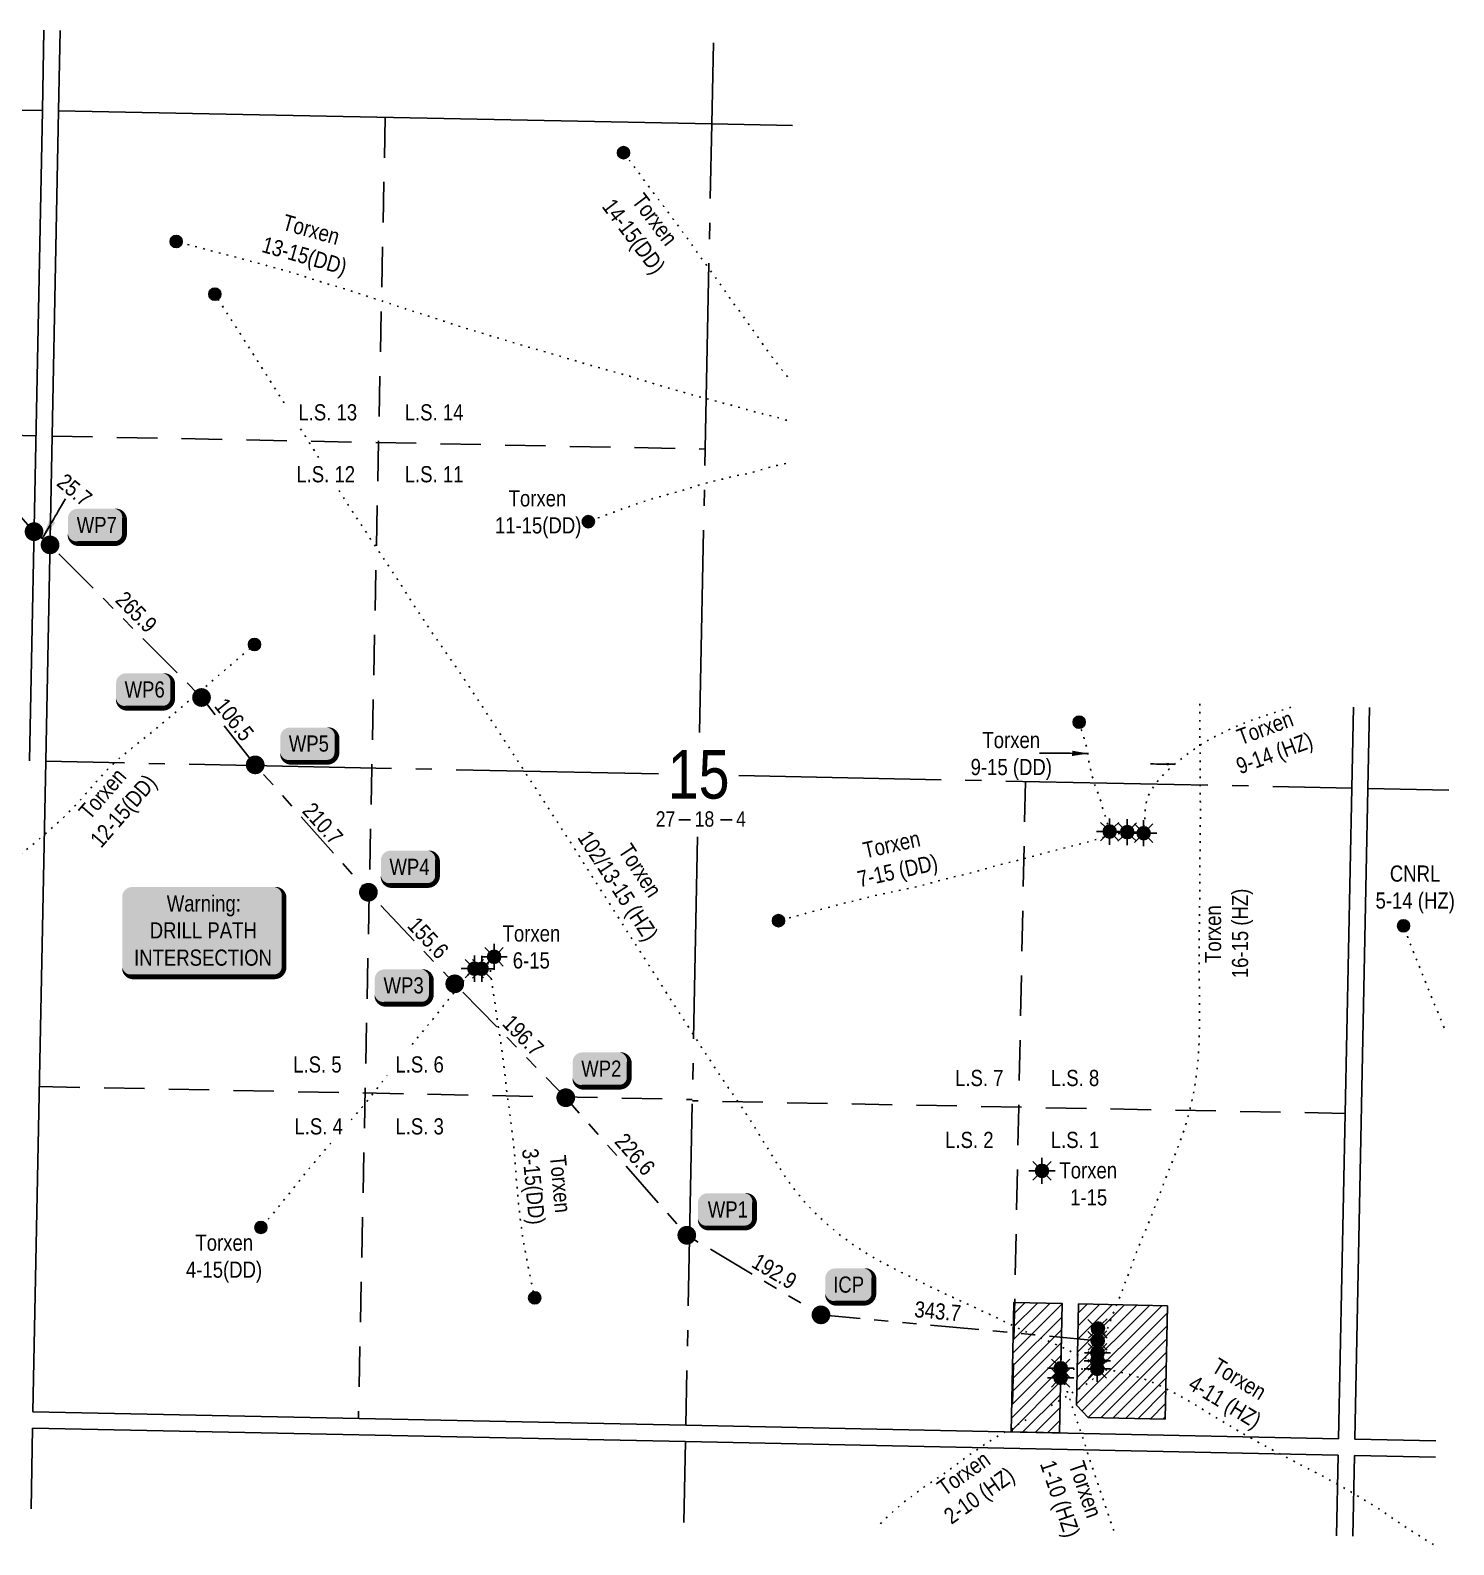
# Model space of a CAD drawing. Extents: x 396534 to 402867, y 5681657 to 5687495.
# Drawn here: x 397460 to 399219, y 5681803 to 5683675 of the extents above; entities that cross this region are included whole.
import ezdxf
from ezdxf.enums import TextEntityAlignment as Align

# ---------------------------------------------------------------- set-up
doc = ezdxf.new("R2010")
doc.units = 0
doc.header["$LTSCALE"] = 5
for name, pattern in [('foc-DOT', [1, 0.2, -0.8]), ('foc-DRILLPATH', [14.75, 6, -1.75, 1.75, -1.75, 1.75, -1.75]), ('foc-LSD', [8, 5, -3]), ('foc-QUARTERLINE', [33, 25, -3, 2, -3])]:
    doc.linetypes.add(name, pattern=pattern)
for name, color, linetype in [('10', 1, 'Continuous'), ('9', 3, 'Continuous'), ('ABADATA-DRILL', 8, 'foc-DOT'), ('ABADATA-DRILL-T', 8, 'Continuous'), ('AS-OWNER', 7, 'Continuous'), ('C-WS-S', 13, 'Continuous'), ('L-BD', 7, 'Continuous'), ('L-MON', 1, 'Continuous'), ('L-QSEC', 8, 'foc-QUARTERLINE'), ('L-SEC', 7, 'Continuous'), ('L-SECLBL', 7, 'Continuous'), ('L-SECTION-LSD', 7, 'foc-LSD'), ('P-PDRILLPATH', 12, 'foc-DRILLPATH'), ('P-PROPOSED', 10, 'Continuous'), ('P-PROPOSED-EXISTING-H', 59, 'Continuous')]:
    doc.layers.add(name, color=color, linetype=linetype)
doc.styles.add('100L', font='ARIALN.TTF', dxfattribs={"height": 11})
doc.styles.add('80', font='ARIALN.TTF', dxfattribs={"height": 10})
doc.styles.add('80CG', font='ARIALN.TTF', dxfattribs={"height": 10})
doc.styles.add('80L', font='ARIALN.TTF', dxfattribs={"height": 10})
doc.styles.add('SIMPLEX', font='ARIALN.TTF')
doc.dimstyles.new('Compass 5 000', dxfattribs={"dimscale": 5, "dimtxt": 9, "dimasz": 2, "dimexe": 0.2, "dimexo": 0.0625, "dimgap": 0.5, "dimtad": 0, "dimtih": 1, "dimtoh": 1, "dimzin": 0, "dimdsep": 46, "dimtxsty": '80CG', "dimcen": 0.1, "dimse1": 1, "dimse2": 1, "dimclrd": 256, "dimclrt": 256, "dimaunit": 1, "dimadec": 4, "dimazin": 0, "dimtfac": 0.06, "dimtofl": 0, "dimtmove": 0, "dimatfit": 1, "dimfxl": 0.2, "dimtolj": 1, "dimtzin": 0, "dimlwd": -1, "dimarcsym": 0})
pattern_1 = [(45, (-180.053, 94.901), (-7.85451839, 7.85451839), [])]

# ---------------------------------------------------------------- blocks, each defined once
blk = doc.blocks.new('L-SECLBL')
at = {"layer": '9', "color": 7}
for p, q in [((-5.08, -27.83), (-12.29, -27.83)), ((20.7, -27.83), (13.5, -27.83))]:
    blk.add_line(p, q, dxfattribs=at)
at = {"layer": '10', "color": 2, "style": 'SIMPLEX'}
blk.add_attdef('SEC', text='', height=30, dxfattribs=at).set_placement((0, 0), align=Align.MIDDLE)
at = {"layer": '10', "color": 5, "style": '80L'}
blk.add_attdef('TWP', text='', height=9.5, dxfattribs=at).set_placement((-14.43, -27.37), align=Align.MIDDLE_RIGHT)
blk.add_attdef('RGE', text='', height=9.5, dxfattribs=at).set_placement((3.62, -27.37), align=Align.MIDDLE_CENTER)
blk.add_attdef('MER', text='', height=9.5, dxfattribs=at).set_placement((23.17, -27.37), align=Align.MIDDLE_LEFT)
blk = doc.blocks.new('BH-Existing')
at = {"layer": 'ABADATA-DRILL-T'}
h = blk.add_hatch(color=256, dxfattribs=at)
h.dxf.hatch_style = 1
edge = h.paths.add_edge_path()
edge.add_arc((0, 0), 0.5, 0, 360)
blk.add_circle((0, 0), 0.5, dxfattribs=at)
blk = doc.blocks.new('WC')
at = {"layer": 'L-MON'}
h = blk.add_hatch(color=255, dxfattribs=at)
h.dxf.hatch_style = 1
edge = h.paths.add_edge_path()
edge.add_arc((0, 0), 0.9, 0, 360)
at = {"layer": 'L-MON', "color": 240, "flags": 128}
for points in [[(-0.62, 0.5), (-1.23, 1.12)], [(0.52, 0.61), (1.13, 1.21)], [(-1.18, -1.18), (-0.56, -0.57)], [(1.16, -1.18), (0.56, -0.57)]]:
    blk.add_lwpolyline(points, dxfattribs=at)
at = {"layer": 'L-MON', "color": 240}
for radius in [0.8, 0.373]:
    blk.add_circle((0, 0), radius, dxfattribs=at)
blk = doc.blocks.new('GAS')
h = blk.add_hatch(color=255)
h.dxf.hatch_style = 1
edge = h.paths.add_edge_path()
edge.add_arc((0, 0), 0.9, 0, 360)
for p, q in [((-0.81, 0), (-1.62, 0)), ((-0.57, 0.57), (-1.14, 1.14)), ((0, 0.81), (0, 1.62)), ((0.57, 0.57), (1.14, 1.14)), ((1.62, 0), (0.81, 0)), ((-0.57, -0.57), (-1.14, -1.14)), ((0, -0.81), (0, -1.62)), ((1.14, -1.14), (0.57, -0.57))]:
    blk.add_line(p, q)
blk.add_circle((0, 0), 0.8)
blk = doc.blocks.new('plbh')
at = {"layer": 'L-MON'}
h = blk.add_hatch(color=255, dxfattribs=at)
h.dxf.hatch_style = 1
edge = h.paths.add_edge_path()
edge.add_arc((0, 0), 1.16, 0, 360)
h = blk.add_hatch(color=256, dxfattribs=at)
h.dxf.hatch_style = 1
h.paths.add_polyline_path([(-0.96, 0, 1), (0.96, 0, 1)])
h.paths.add_polyline_path([(0.91, 0, -1), (-0.91, 0, -1)], flags=16)
h.paths.add_polyline_path([(0.45, 0, -1), (-0.45, 0, -1)], flags=0)
h = blk.add_hatch(color=256, dxfattribs=at)
h.dxf.hatch_style = 1
h.paths.add_polyline_path([(-0.45, 0, 1), (0.45, 0, 1)])
h.paths.add_polyline_path([(0.4, 0, -1), (-0.4, 0, -1)], flags=16)
at = {"layer": 'L-MON', "color": 240}
for radius in [0.96, 0.91, 0.45, 0.4]:
    blk.add_circle((0, 0), radius, dxfattribs=at)
blk = doc.blocks.new('*U511')
h = blk.add_hatch(color=59)
edge = h.paths.add_edge_path()
edge.add_line((-9, -11.5), (9, -11.5))
edge.add_arc((9, -5.5), 6, 270, 360)
edge.add_line((15, -5.5), (15, 4))
edge.add_arc((9, 4), 6, 0, 90)
edge.add_line((9, 10), (-9, 10))
edge.add_arc((-9, 4), 6, 90, 180)
edge.add_line((-15, 4), (-15, -5.5))
edge.add_arc((-9, -5.5), 6, 180, 270)
at = {"color": 1, "flags": 128}
blk.add_lwpolyline([(-9, -11.5, 3, 3, 0), (9, -11.5, 3, 3, 0.414214), (15, -5.5, 3, 3, 0), (15, 4, 3, 0, 0.414214), (9, 10, 0, 0, 0), (-9, 10, 0, 0, 0.414214), (-15, 4, 0, 0, 0), (-15, -5.5, 0, 3, 0.414214)], format="xyseb", close=True, dxfattribs=at)
blk.add_lwpolyline([(-11.39, -8.5, 0, 7.5, 0), (0, 0, 0, 0, 0)], format="xyseb", dxfattribs=at)
at = {"color": 1, "style": '80'}
blk.add_attdef('ENTER_TEXT_001', (-36.33, -5), '', height=10, dxfattribs=at)
blk = doc.blocks.new('*U510')
h = blk.add_hatch(color=59)
edge = h.paths.add_edge_path()
edge.add_line((-11.5, -11.5), (11.5, -11.5))
edge.add_arc((11.5, -5.5), 6, 270, 360)
edge.add_line((17.5, -5.5), (17.5, 4))
edge.add_arc((11.5, 4), 6, 0, 90)
edge.add_line((11.5, 10), (-11.5, 10))
edge.add_arc((-11.5, 4), 6, 90, 180)
edge.add_line((-17.5, 4), (-17.5, -5.5))
edge.add_arc((-11.5, -5.5), 6, 180, 270)
at = {"color": 1, "flags": 128}
blk.add_lwpolyline([(-11.5, -11.5, 3, 3, 0), (11.5, -11.5, 3, 3, 0.414214), (17.5, -5.5, 3, 3, 0), (17.5, 4, 3, 0, 0.414214), (11.5, 10, 0, 0, 0), (-11.5, 10, 0, 0, 0.414214), (-17.5, 4, 0, 0, 0), (-17.5, -5.5, 0, 3, 0.414214)], format="xyseb", close=True, dxfattribs=at)
blk.add_lwpolyline([(-15.65, -9.09, 0, 7.5, 0), (0, 0, 0, 0, 0)], format="xyseb", dxfattribs=at)
at = {"color": 1, "style": '80'}
blk.add_attdef('ENTER_TEXT_001', (-36.33, -5), '', height=10, dxfattribs=at)
blk = doc.blocks.new('*U513')
h = blk.add_hatch(color=50)
edge = h.paths.add_edge_path()
edge.add_line((-44, -28.5), (44, -28.5))
edge.add_arc((44, -22.5), 6, 270, 360)
edge.add_line((50, -22.5), (50, 21))
edge.add_arc((44, 21), 6, 0, 90)
edge.add_line((44, 27), (-44, 27))
edge.add_arc((-44, 21), 6, 90, 180)
edge.add_line((-50, 21), (-50, -22.5))
edge.add_arc((-44, -22.5), 6, 180, 270)
at = {"color": 240, "flags": 128}
blk.add_lwpolyline([(-44, -28.5, 3, 3, 0), (44, -28.5, 3, 3, 0.414214), (50, -22.5, 3, 3, 0), (50, 21, 3, 0, 0.414214), (44, 27, 0, 0, 0), (-44, 27, 0, 0, 0.414214), (-50, 21, 0, 0, 0), (-50, -22.5, 0, 3, 0.414214)], format="xyseb", close=True, dxfattribs=at)
at = {"color": 240, "style": '80'}
blk.add_attdef('ENTER_TEXT_001', (-26.85, -4.92), '', height=10, dxfattribs=at)

msp = doc.modelspace()

# ---------------------------------------------------------------- hatches: boundary and pattern name
at = {"layer": 'P-PROPOSED-EXISTING-H'}
h = msp.add_hatch(dxfattribs=at)
h.set_pattern_fill('ANSI31', color=256, scale=3.498572)
h.set_pattern_definition(pattern_1)
h.paths.add_polyline_path([(398672.021, 5681942.072), (398731.985, 5681940.832), (398732.398, 5681960.82), (398735.291, 5682100.736), (398675.327, 5682101.976)])
h = msp.add_hatch(dxfattribs=at)
h.set_pattern_fill('ANSI31', color=256, scale=3.498572)
h.set_pattern_definition(pattern_1)
h.paths.add_polyline_path([(398755.279, 5682100.323), (398752.696, 5681975.398), (398767.377, 5681960.097), (398862.282, 5681958.127), (398865.146, 5682097.991)])

# ---------------------------------------------------------------- linework, layer by layer
at = {"ltscale": 2}
for p, q in [((397458.82, 5682771.713), (397474.663, 5683575.919)), ((397478.927, 5682771.278), (397494.77, 5683575.52)), ((397463.084, 5681967.053), (397478.927, 5682771.278)), ((398168.585, 5681952.473), (397463.084, 5681967.053)), ((397460.719, 5681846.997), (397462.688, 5681946.937)), ((397462.688, 5681946.937), (398269.569, 5681930.262)), ((398269.963, 5681950.378), (398168.585, 5681952.473)), ((398269.569, 5681930.262), (399076.426, 5681913.588)), ((399076.426, 5681913.588), (399074.426, 5681813.649))]:
    msp.add_line(p, q, dxfattribs=at)
at = {"layer": 'ABADATA-DRILL', "ltscale": 2, "flags": 128}
for points in [[(398395.765, 5683246.677), (398394.771, 5683247.837), (398391.37, 5683251.835), (398387.864, 5683256.155), (398384.276, 5683260.807), (398380.633, 5683265.74), (398376.951, 5683270.734), (398373.23, 5683275.789), (398369.362, 5683280.976), (398365.438, 5683286.365), (398361.52, 5683292.103), (398357.488, 5683298.094), (398353.355, 5683304.057), (398349.191, 5683309.921), (398345.162, 5683315.592), (398341.092, 5683321.193), (398337, 5683326.695), (398332.898, 5683332.218), (398328.847, 5683337.759), (398324.887, 5683343.318), (398321.114, 5683348.764), (398317.449, 5683354.138), (398313.695, 5683359.513), (398309.929, 5683364.818), (398306.124, 5683370.155), (398302.142, 5683375.655), (398298.121, 5683381.185), (398294.097, 5683386.626), (398290.192, 5683391.934), (398286.357, 5683397.291), (398282.485, 5683402.799), (398278.457, 5683408.5), (398274.391, 5683414.281), (398270.363, 5683420.012), (398266.382, 5683425.542), (398262.486, 5683430.83), (398258.577, 5683435.978), (398254.619, 5683441.198), (398250.704, 5683446.536), (398246.77, 5683451.895), (398242.813, 5683457.174), (398239.002, 5683462.191), (398235.285, 5683466.965), (398231.599, 5683471.749), (398227.976, 5683476.692), (398224.424, 5683481.663), (398220.841, 5683486.595), (398217.149, 5683491.599), (398213.487, 5683496.592), (398213.37, 5683496.755), (398205.771, 5683506.977), (398193.06, 5683523.742)], [(398394.697, 5683193.06), (398394.085, 5683193.25), (398388.765, 5683194.825), (398383.025, 5683196.409), (398377.075, 5683197.957), (398364.703, 5683201.013), (398358.321, 5683202.519), (398351.892, 5683204.157), (398345.548, 5683206.033), (398332.89, 5683209.764), (398326.571, 5683211.419), (398314.073, 5683214.677), (398307.966, 5683216.378), (398295.846, 5683219.529), (398283.785, 5683222.678), (398271.624, 5683226.249), (398259.44, 5683229.711), (398247.523, 5683233.027), (398235.672, 5683236.632), (398223.921, 5683240.226), (398212.288, 5683243.737), (398200.606, 5683247.268), (398188.99, 5683250.619), (398177.442, 5683253.858), (398166.072, 5683257.024), (398154.75, 5683260.078), (398149.051, 5683261.691), (398143.285, 5683263.456), (398131.663, 5683267.016), (398120.068, 5683270.436), (398114.39, 5683272.079), (398108.721, 5683273.731), (398097.396, 5683277.116), (398086.091, 5683280.491), (398074.741, 5683283.646), (398071.15, 5683284.637), (398063.392, 5683286.861), (398051.81, 5683290.381), (398040.178, 5683293.942), (398028.556, 5683297.482), (398017.003, 5683301.011), (398005.527, 5683304.379), (397994.131, 5683307.695), (397988.465, 5683309.478), (397982.592, 5683311.394), (397970.916, 5683315.286), (397959.274, 5683319.307), (397947.656, 5683323.078), (397935.865, 5683326.692), (397924.156, 5683330.404), (397912.878, 5683334.158), (397901.931, 5683337.915), (397891.259, 5683341.477), (397885.93, 5683343.113), (397880.523, 5683344.8), (397875.047, 5683346.599), (397869.552, 5683348.398), (397863.948, 5683350.259), (397852.202, 5683354.122), (397840.649, 5683357.652), (397835.09, 5683359.242), (397829.51, 5683360.823), (397823.773, 5683362.557), (397817.858, 5683364.394), (397811.875, 5683366.293), (397805.893, 5683368.291), (397799.98, 5683370.249), (397799.861, 5683370.291), (397793.996, 5683372.118), (397782.424, 5683375.637), (397771.346, 5683378.887), (397760.384, 5683381.965), (397715.316, 5683394.109), (397683.365, 5683402.452), (397667.864, 5683406.62), (397651.916, 5683410.886), (397640.075, 5683414.001)], [(398778.789, 5682029.455), (398778.816, 5682028.824), (398778.814, 5682028.724), (398778.9, 5682028.483), (398778.746, 5682028.276), (398778.304, 5682028.204), (398777.915, 5682028.272), (398777.638, 5682028.417), (398777.261, 5682028.585), (398776.814, 5682028.724), (398776.486, 5682028.83), (398776.168, 5682028.936), (398776.069, 5682028.968), (398776.16, 5682029.037), (398776.154, 5682029.227), (398776.18, 5682029.546), (398776.186, 5682029.836), (398776.188, 5682029.936), (398776.109, 5682029.978), (398775.961, 5682030.091), (398775.923, 5682030.222), (398775.974, 5682030.261), (398776.045, 5682030.289), (398776.126, 5682030.358), (398776.207, 5682030.376), (398776.315, 5682030.304), (398776.484, 5682030.22), (398776.733, 5682030.206), (398776.964, 5682030.261), (398777.117, 5682030.398), (398777.209, 5682030.476), (398777.31, 5682030.564), (398777.272, 5682030.665), (398777.074, 5682030.729), (398776.874, 5682030.753), (398776.705, 5682030.796), (398776.557, 5682030.879), (398776.517, 5682030.9), (398776.02, 5682031.04), (398774.805, 5682031.334), (398772.863, 5682031.732), (398770.221, 5682032.184), (398766.972, 5682032.789), (398763.112, 5682033.815), (398758.672, 5682035.403), (398753.804, 5682037.579), (398748.704, 5682040.17), (398743.13, 5682043.081), (398736.801, 5682046.196), (398729.931, 5682049.332), (398722.553, 5682052.558), (398714.499, 5682055.957), (398705.799, 5682059.619), (398696.594, 5682063.512), (398686.943, 5682067.623), (398676.962, 5682072.21), (398666.74, 5682077.293), (398656.12, 5682082.493), (398645.069, 5682087.612), (398633.899, 5682092.793), (398622.67, 5682098.036), (398611.254, 5682103.401), (398599.638, 5682108.782), (398587.86, 5682114.105), (398576.129, 5682119.717), (398570.92, 5682122.35), (398545.11, 5682135.302), (398536.7, 5682139.438), (398528.29, 5682143.575), (398519.952, 5682147.84), (398511.687, 5682152.254), (398503.517, 5682156.866), (398495.47, 5682161.655), (398490.153, 5682164.941), (398487.516, 5682166.613), (398479.686, 5682171.758), (398472.01, 5682177.131), (398464.478, 5682182.7), (398457.091, 5682188.477), (398449.877, 5682194.46), (398442.817, 5682200.62), (398435.921, 5682206.968), (398429.229, 5682213.521), (398422.761, 5682220.3), (398416.467, 5682227.245), (398410.396, 5682234.376), (398404.529, 5682241.683), (398398.886, 5682249.156), (398393.506, 5682256.833), (398388.369, 5682264.666), (398383.435, 5682272.635), (398378.582, 5682280.652), (398373.669, 5682288.651), (398368.735, 5682296.619), (398363.832, 5682304.598), (398358.948, 5682312.595), (398354.025, 5682320.584), (398349.03, 5682328.514), (398343.903, 5682336.347), (398338.686, 5682344.121), (398333.448, 5682351.896), (398328.17, 5682359.651), (398322.861, 5682367.367), (398317.562, 5682375.093), (398307.137, 5682390.682), (398296.905, 5682406.366), (398286.574, 5682422.173), (398276.267, 5682438.16), (398265.96, 5682454.146), (398255.642, 5682470.082), (398245.058, 5682486.724), (398234.822, 5682502.719), (398224.595, 5682518.724), (398214.379, 5682534.728), (398204.081, 5682550.664), (398193.844, 5682566.679), (398183.75, 5682582.791), (398173.574, 5682598.825), (398163.287, 5682614.781), (398153.049, 5682630.746), (398142.904, 5682646.799), (398132.779, 5682662.881), (398122.45, 5682678.788), (398112.082, 5682694.716), (398101.876, 5682710.72), (398091.628, 5682726.665), (398081.27, 5682742.592), (398070.851, 5682758.461), (398060.512, 5682774.368), (398050.255, 5682790.333), (398039.876, 5682806.22), (398019.129, 5682838.016), (398008.74, 5682853.913), (397998.178, 5682869.665), (397987.485, 5682885.328), (397978.636, 5682898.145), (397967.822, 5682913.792), (397957.079, 5682929.446), (397946.447, 5682945.189), (397936.008, 5682961.068), (397925.761, 5682977.043), (397915.555, 5682993.057), (397905.236, 5683008.964), (397894.665, 5683024.745), (397884.115, 5683040.556), (397873.392, 5683056.751), (397863.065, 5683072.227), (397852.727, 5683088.154), (397842.592, 5683104.237), (397832.558, 5683120.378), (397822.585, 5683136.548), (397812.52, 5683152.659), (397802.496, 5683168.79), (397792.402, 5683184.892), (397782.125, 5683200.858), (397771.857, 5683216.833), (397761.702, 5683232.886), (397751.607, 5683248.978), (397741.472, 5683265.041), (397731.275, 5683281.026), (397721.068, 5683297.03), (397710.801, 5683313.005), (397700.524, 5683328.971), (397695.431, 5683336.983), (397687.943, 5683348.813), (397687.923, 5683348.853)], [(398393.626, 5683139.315), (398391.745, 5683139.036), (398388.935, 5683138.512), (398385.892, 5683137.902), (398382.396, 5683137.131), (398378.507, 5683136.218), (398374.526, 5683135.196), (398370.522, 5683134.035), (398366.436, 5683132.736), (398362.118, 5683131.361), (398357.66, 5683130.029), (398353.055, 5683128.77), (398348.32, 5683127.544), (398343.366, 5683126.411), (398338.186, 5683125.454), (398332.836, 5683124.479), (398327.24, 5683123.22), (398321.34, 5683121.746), (398315.209, 5683120.267), (398309.087, 5683118.718), (398302.883, 5683117.041), (398296.5, 5683115.427), (398290.157, 5683113.822), (398283.981, 5683112.064), (398277.962, 5683110.183), (398272.002, 5683108.21), (398265.912, 5683106.25), (398259.724, 5683104.402), (398253.57, 5683102.714), (398247.416, 5683101.095), (398241.283, 5683099.456), (398235.208, 5683097.746), (398229.272, 5683096.003), (398223.224, 5683094.153), (398217.324, 5683092.189), (398211.474, 5683090.214), (398205.463, 5683088.183), (398199.44, 5683086.102), (398193.356, 5683083.932), (398187.12, 5683081.645), (398180.954, 5683079.426), (398180.874, 5683079.398), (398174.648, 5683077.121), (398168.41, 5683074.774), (398149.474, 5683067.597)], [(397355.072, 5682579.68), (397371.113, 5682589.941), (397387.478, 5682602.016), (397403.267, 5682615.273), (397418.574, 5682628.949), (397433.309, 5682643.026), (397448.761, 5682656.98), (397465.48, 5682670.708), (397482.572, 5682685.128), (397499.34, 5682700.366), (397515.03, 5682716.144), (397516.185, 5682717.382), (397529.015, 5682731.758), (397541.773, 5682746.515), (397554.227, 5682760.068), (397558.494, 5682764.384), (397567.557, 5682772.924), (397582.514, 5682785.577), (397584.658, 5682787.284), (397598.334, 5682797.913), (397614.042, 5682810.621), (397629.731, 5682823.909), (397645.368, 5682837.088), (397646.833, 5682838.329), (397660.519, 5682849.978), (397674.734, 5682862.075), (397683.791, 5682869.805), (397685.755, 5682871.506), (397701.775, 5682885.308), (397711.291, 5682893.519), (397715.474, 5682897.126), (397728.023, 5682907.937), (397736.96, 5682915.65)], [(398778.986, 5682039.463), (398780.405, 5682038.895), (398780.802, 5682038.707), (398781.011, 5682038.683), (398781.073, 5682038.792), (398781.115, 5682038.891), (398781.155, 5682038.9), (398781.163, 5682038.8), (398781.152, 5682038.73), (398781.242, 5682038.738), (398781.355, 5682038.856), (398781.548, 5682039.023), (398781.812, 5682039.217), (398782.006, 5682039.404), (398782.208, 5682039.51), (398782.011, 5682039.693), (398781.284, 5682039.858), (398780.673, 5682039.77), (398780.498, 5682039.553), (398780.605, 5682039.381), (398780.694, 5682039.339), (398780.645, 5682039.39), (398780.448, 5682039.544), (398780.291, 5682039.697), (398780.173, 5682039.82), (398779.988, 5682040.034), (398779.812, 5682040.247), (398779.655, 5682040.39), (398779.487, 5682040.523), (398779.32, 5682040.677), (398779.202, 5682040.759), (398779.103, 5682040.811), (398779.023, 5682040.843), (398778.984, 5682040.883), (398778.988, 5682041.063), (398779.117, 5682041.541), (398779.423, 5682042.335), (398779.925, 5682043.445), (398780.584, 5682044.913), (398781.33, 5682046.758), (398782.184, 5682048.942), (398783.232, 5682051.392), (398784.477, 5682054.158), (398785.919, 5682057.29), (398787.499, 5682060.81), (398789.114, 5682064.638), (398790.041, 5682067.011), (398790.706, 5682068.778), (398792.385, 5682073.276), (398794.251, 5682078.11), (398796.272, 5682083.241), (398798.389, 5682088.64), (398800.621, 5682094.307), (398802.979, 5682100.262), (398805.423, 5682106.515), (398807.932, 5682113.057), (398810.517, 5682119.867), (398813.206, 5682126.906), (398813.501, 5682127.66), (398815.99, 5682134.152), (398818.808, 5682141.638), (398821.601, 5682149.384), (398824.438, 5682157.34), (398827.468, 5682165.402), (398830.383, 5682172.736), (398830.699, 5682173.52), (398834.04, 5682181.676), (398837.441, 5682189.83), (398838.564, 5682192.509), (398840.833, 5682197.995), (398844.177, 5682206.301), (398847.465, 5682214.757), (398850.775, 5682223.364), (398854.097, 5682232.06), (398857.421, 5682240.856), (398860.805, 5682249.671), (398864.22, 5682258.506), (398867.298, 5682266.467), (398872.406, 5682279.528), (398875.849, 5682288.242), (398879.242, 5682296.987), (398882.466, 5682305.785), (398885.441, 5682314.668), (398888.219, 5682323.635), (398890.826, 5682332.626), (398893.206, 5682341.7), (398895.316, 5682350.841), (398897.257, 5682360.004), (398898.97, 5682369.232), (398900.392, 5682378.486), (398901.656, 5682387.783), (398902.68, 5682397.104), (398903.454, 5682406.431), (398904.443, 5682425.145), (398904.792, 5682443.872), (398904.771, 5682462.616), (398904.701, 5682481.351), (398904.69, 5682500.105), (398904.65, 5682518.859), (398904.579, 5682537.584), (398904.628, 5682556.327), (398904.828, 5682575.067), (398905.067, 5682593.786), (398905.286, 5682612.525), (398905.426, 5682631.266), (398905.475, 5682650.009), (398905.645, 5682668.759), (398905.864, 5682687.498), (398905.984, 5682706.249), (398905.913, 5682725.004), (398905.693, 5682743.762), (398905.553, 5682762.519), (398905.522, 5682781.263), (398905.432, 5682800.008), (398905.231, 5682818.766), (398905.103, 5682837.622), (398905.124, 5682842.323)], [(398835.549, 5682683.792), (398835.549, 5682683.792), (398835.551, 5682683.922), (398835.764, 5682684.048), (398835.971, 5682683.914), (398835.809, 5682683.787), (398835.65, 5682683.87), (398835.49, 5682683.883), (398835.339, 5682683.816), (398835.249, 5682683.828), (398835.14, 5682683.86), (398834.971, 5682683.904), (398834.802, 5682683.957), (398834.624, 5682684.06), (398834.486, 5682684.193), (398834.37, 5682684.365), (398834.234, 5682684.568), (398834.136, 5682684.68), (398834.048, 5682684.772), (398833.95, 5682684.864), (398833.861, 5682684.966), (398833.734, 5682685.088), (398833.616, 5682685.19), (398833.558, 5682685.282), (398833.52, 5682685.382), (398833.452, 5682685.494), (398833.394, 5682685.625), (398833.278, 5682685.797), (398833.051, 5682685.962), (398832.933, 5682686.044), (398833.07, 5682685.931), (398833.356, 5682685.696), (398833.693, 5682685.539), (398834.024, 5682685.623), (398834.231, 5682685.978), (398834.239, 5682686.358), (398834.113, 5682686.541), (398834.069, 5682686.352), (398834.22, 5682685.909), (398834.372, 5682685.506), (398834.506, 5682685.203), (398834.622, 5682684.971), (398834.678, 5682684.759), (398834.754, 5682684.578), (398834.871, 5682684.416), (398835.018, 5682684.293), (398835.087, 5682684.231), (398835.037, 5682684.212), (398834.885, 5682684.145), (398834.772, 5682683.957), (398834.738, 5682683.778), (398834.755, 5682683.618), (398834.833, 5682683.486), (398834.94, 5682683.334), (398835.006, 5682683.143), (398835.091, 5682682.921), (398835.188, 5682682.749), (398835.355, 5682682.596), (398835.592, 5682682.461), (398835.851, 5682682.386), (398836.011, 5682682.363), (398836.082, 5682682.411), (398836.133, 5682682.48), (398836.184, 5682682.529), (398836.347, 5682682.706), (398836.54, 5682683.333), (398836.63, 5682684.381), (398836.585, 5682685.642), (398836.352, 5682686.987), (398836.112, 5682688.512), (398836.118, 5682690.332), (398836.495, 5682692.745), (398836.993, 5682696.156), (398837.273, 5682700.732), (398837.354, 5682706.401), (398837.71, 5682712.785), (398838.683, 5682719.007), (398841.054, 5682727.142), (398844.448, 5682734.437), (398849.436, 5682741.88), (398855.607, 5682749.51), (398862.436, 5682756.967), (398869.887, 5682764.061), (398877.213, 5682770.408), (398886.408, 5682777.668), (398895.187, 5682784.117), (398904.586, 5682790.563), (398914.082, 5682796.367), (398923.071, 5682801.32), (398935.831, 5682807.76), (398947.732, 5682813.287), (398960.017, 5682818.496), (398972.682, 5682823.197), (398987.162, 5682828.103), (399000.32, 5682832.434), (399013.507, 5682836.725), (399023.511, 5682839.951)], [(398793.863, 5682684.391), (398793.863, 5682684.391), (398793.933, 5682684.42), (398794.265, 5682686.544), (398793.153, 5682688.986), (398791.326, 5682691.163), (398791.104, 5682692.577), (398791.185, 5682692.656), (398791.181, 5682692.956), (398791.143, 5682693.547), (398791.079, 5682694.388), (398790.951, 5682695.471), (398790.737, 5682696.825), (398790.347, 5682698.343), (398789.74, 5682699.996), (398789.006, 5682701.83), (398788.284, 5682703.795), (398787.576, 5682705.939), (398786.824, 5682708.365), (398786.026, 5682711.011), (398785.173, 5682713.918), (398784.305, 5682717.086), (398783.361, 5682720.425), (398782.239, 5682723.878), (398780.989, 5682727.443), (398779.691, 5682731.12), (398778.294, 5682734.818), (398776.844, 5682738.377), (398775.483, 5682741.915), (398774.323, 5682745.448), (398773.34, 5682748.898), (398772.429, 5682752.377), (398771.509, 5682755.956), (398770.583, 5682759.695), (398769.678, 5682763.513), (398768.913, 5682767.319), (398768.25, 5682771.223), (398767.647, 5682775.156), (398767.093, 5682779.007), (398766.469, 5682782.86), (398765.716, 5682786.796), (398764.782, 5682790.665), (398763.737, 5682794.497), (398762.641, 5682798.219), (398761.542, 5682801.841), (398756.072, 5682819.653), (398755.254, 5682822.299)], [(398815.536, 5682683.742), (398815.536, 5682683.742), (398815.527, 5682683.802), (398815.276, 5682684.257), (398814.505, 5682684.762), (398814.092, 5682684.6), (398813.759, 5682684.427), (398813.044, 5682684.171), (398811.563, 5682683.63), (398809.166, 5682682.807), (398805.906, 5682681.841), (398801.926, 5682680.849), (398797.464, 5682679.797), (398792.168, 5682678.531), (398786.071, 5682677.181), (398779.756, 5682675.495), (398772.933, 5682673.379), (398765.227, 5682671.111), (398756.259, 5682668.787), (398746.268, 5682666.293), (398736.033, 5682663.595), (398725.327, 5682660.855), (398713.976, 5682657.858), (398702.401, 5682654.676), (398690.546, 5682651.499), (398678.552, 5682648.354), (398666.632, 5682645.459), (398654.499, 5682642.357), (398642.319, 5682638.917), (398630.509, 5682635.519), (398618.816, 5682632.439), (398607.25, 5682629.696), (398596.085, 5682627.036), (398584.677, 5682624.17), (398573.129, 5682620.837), (398561.232, 5682617.541), (398548.744, 5682614.766), (398535.981, 5682612.167), (398523.256, 5682609.537), (398510.81, 5682606.782), (398502.198, 5682604.731), (398498.479, 5682603.845), (398486.258, 5682600.865), (398483.836, 5682600.262), (398465.513, 5682595.723), (398461.964, 5682594.802), (398447.838, 5682591.06), (398422.048, 5682584.207), (398384.444, 5682574.226)], [(399207.259, 5682441.86), (399203.67, 5682450.634), (399198.459, 5682463.398), (399193.197, 5682476.163), (399188.127, 5682488.995), (399182.988, 5682501.838), (399177.676, 5682514.594), (399172.535, 5682527.367), (399167.486, 5682540.219), (399162.727, 5682552.614), (399157.156, 5682567.946)], [(398017.689, 5682514.752), (398017.691, 5682514.882), (398017.697, 5682515.142), (398017.702, 5682515.402), (398017.707, 5682515.672), (398017.712, 5682515.931), (398017.696, 5682516.112), (398017.98, 5682516.326), (398018.729, 5682516.761), (398019.241, 5682517.351), (398019.551, 5682517.885), (398019.86, 5682518.319), (398020.394, 5682519.019), (398021.16, 5682519.804), (398022.75, 5682520.822), (398024.887, 5682521.13), (398026.779, 5682520.192), (398027.816, 5682518.041), (398028.266, 5682514.992), (398028.688, 5682510.562), (398029.292, 5682505.229), (398030.096, 5682498.902), (398031.115, 5682491.77), (398032.392, 5682483.573), (398033.812, 5682473.973), (398035.31, 5682463.301), (398037.06, 5682451.184), (398039.021, 5682438.133), (398041.131, 5682424.518), (398043.096, 5682410.136), (398044.944, 5682395.927), (398046.652, 5682381.72), (398048.123, 5682367.648), (398049.862, 5682354.011), (398051.833, 5682340.409), (398053.662, 5682326.25), (398055.501, 5682312.071), (398057.235, 5682297.673), (398058.464, 5682283.016), (398059.504, 5682267.902), (398060.658, 5682252.967), (398061.995, 5682238.707), (398063.38, 5682223.887), (398064.876, 5682209.554), (398066.699, 5682195.085), (398068.719, 5682180.972), (398070.991, 5682167.434), (398073.76, 5682153.787), (398074.082, 5682152.36), (398076.684, 5682139.836), (398079.412, 5682126.109), (398081.402, 5682116.538), (398083.252, 5682107.979)], [(398008.697, 5682514.93), (398004.659, 5682513.56), (398003.586, 5682511.911), (398002.024, 5682509.332), (398000.109, 5682506.039), (397997.533, 5682502.27), (397994.139, 5682498.066), (397990.328, 5682493.491), (397986.107, 5682488.454), (397981.331, 5682482.678), (397976.265, 5682476.367), (397970.531, 5682469.219), (397964.119, 5682461.085), (397957.122, 5682452.262), (397949.7, 5682443.168), (397941.827, 5682433.523), (397933.808, 5682423.59), (397925.737, 5682413.578), (397917.861, 5682403.773), (397909.615, 5682393.465), (397901.321, 5682383.277), (397893.401, 5682373.313), (397885.591, 5682363.316), (397877.628, 5682353.192), (397869.518, 5682343.191), (397861.264, 5682333.503), (397852.973, 5682323.956), (397844.07, 5682313.861), (397835.33, 5682303.843), (397826.866, 5682294.199), (397817.87, 5682283.885), (397808.916, 5682273.221), (397800.611, 5682262.964), (397792.413, 5682252.565), (397784.186, 5682242.226), (397775.789, 5682231.911), (397772.467, 5682227.836), (397767.285, 5682221.208), (397758.498, 5682210.4), (397749.463, 5682200.158), (397744.83, 5682195.019)], [(398778.594, 5682019.558), (398778.623, 5682019.527), (398778.682, 5682019.446), (398778.669, 5682019.306), (398778.683, 5682019.026), (398778.797, 5682018.694), (398778.873, 5682018.522), (398779.018, 5682018.239), (398779.144, 5682018.027), (398779.093, 5682017.968), (398778.941, 5682017.891), (398778.86, 5682017.842), (398778.819, 5682017.773), (398778.757, 5682017.714), (398778.677, 5682017.716), (398778.567, 5682017.708), (398778.497, 5682017.71), (398778.438, 5682017.761), (398777.389, 5682018.802), (398777.23, 5682018.895), (398776.997, 5682018.739), (398776.764, 5682018.564), (398776.812, 5682018.463), (398776.902, 5682018.481), (398776.981, 5682018.4), (398777.117, 5682018.197), (398777.382, 5682017.942), (398777.757, 5682017.704), (398778.104, 5682017.527), (398778.43, 5682017.361), (398778.807, 5682017.203), (398779.155, 5682017.097), (398779.413, 5682016.981), (398779.479, 5682016.78), (398779.424, 5682016.541), (398779.319, 5682016.243), (398779.213, 5682015.965), (398779.295, 5682015.533), (398779.769, 5682015.244), (398780.079, 5682015.238), (398780.071, 5682014.838), (398779.47, 5682013.78), (398778.068, 5682012.167), (398775.936, 5682010.069), (398773.338, 5682007.639), (398770.215, 5682004.98), (398766.449, 5682002.194), (398762.081, 5681999.3), (398757.139, 5681996.176), (398751.461, 5681992.788), (398745.086, 5681989.042), (398738.323, 5681984.885), (398731.174, 5681980.445), (398715.096, 5681971.11), (398714.826, 5681970.958)], [(398733.219, 5682020.786), (398733.219, 5682020.786), (398734.111, 5682020.389), (398734.23, 5682020.336), (398734.28, 5682020.315), (398734.697, 5682020.197), (398734.862, 5682020.404), (398734.867, 5682020.684), (398734.711, 5682020.887), (398734.683, 5682020.998), (398734.896, 5682021.153), (398734.961, 5682021.362), (398734.799, 5682021.285), (398734.531, 5682020.861), (398734.26, 5682020.306), (398734.24, 5682019.846), (398734.514, 5682019.511), (398734.87, 5682019.304), (398735.207, 5682019.177), (398735.319, 5682019.255), (398735.162, 5682019.428), (398735.064, 5682019.49), (398735.054, 5682019.5), (398735.084, 5682019.489), (398735.324, 5682019.505), (398735.935, 5682019.563), (398735.955, 5682019.562), (398736.927, 5682019.663), (398738.3, 5682019.786), (398740.032, 5682019.862), (398742.092, 5682019.841), (398744.492, 5682019.804), (398747.242, 5682019.8), (398750.374, 5682019.858), (398753.876, 5682019.949), (398757.728, 5682019.973), (398761.887, 5682019.901), (398766.355, 5682019.763), (398771.123, 5682019.609), (398776.191, 5682019.449), (398781.568, 5682019.273), (398787.244, 5682018.991), (398793.205, 5682018.463), (398799.349, 5682017.622), (398805.627, 5682016.438), (398812.009, 5682014.932), (398818.604, 5682013.131), (398825.515, 5682011.064), (398832.661, 5682008.753), (398839.971, 5682006.168), (398847.295, 5682003.263), (398854.682, 5681999.967), (398862.113, 5681996.39), (398869.629, 5681992.581), (398877.252, 5681988.58), (398884.92, 5681984.348), (398892.563, 5681979.876), (398900.195, 5681975.315), (398907.795, 5681970.674), (398915.394, 5681966.003), (398923.034, 5681961.372), (398930.714, 5681956.749), (398938.415, 5681952.137), (398946.115, 5681947.514), (398953.856, 5681942.9), (398961.617, 5681938.317), (398969.41, 5681933.822), (398977.256, 5681929.476), (398985.133, 5681925.22), (398992.983, 5681921.055), (399000.862, 5681916.908), (399008.732, 5681912.762), (399016.612, 5681908.596), (399024.501, 5681904.42), (399032.401, 5681900.273), (399040.281, 5681896.187), (399048.212, 5681892.08), (399056.142, 5681887.933), (399064.14, 5681883.684), (399072.165, 5681879.315), (399080.198, 5681874.836), (399081.84, 5681873.913), (399088.249, 5681870.236), (399096.277, 5681865.507), (399104.304, 5681860.668), (399107.565, 5681858.693), (399118.664, 5681851.933), (399123.042, 5681849.236), (399130.862, 5681844.091), (399138.667, 5681838.696), (399146.394, 5681833.382), (399154.182, 5681828.148), (399162.101, 5681822.931), (399170.081, 5681817.792), (399178.102, 5681812.713), (399186.135, 5681807.714), (399194.192, 5681802.894), (399194.502, 5681802.712)], [(398732.982, 5682008.777), (398732.982, 5682008.777), (398733.456, 5682007.967), (398733.611, 5682007.714), (398733.924, 5682007.348), (398734.401, 5682007.198), (398734.845, 5682007.4), (398735.191, 5682007.683), (398735.546, 5682007.956), (398735.943, 5682008.288), (398735.761, 5682008.702), (398734.9, 5682009.179), (398733.969, 5682009.607), (398732.995, 5682009.947), (398732.112, 5682009.824), (398731.481, 5682009.246), (398731.33, 5682008.709), (398731.684, 5682008.382), (398732.19, 5682008.192), (398732.708, 5682008.072), (398733.218, 5682008.052), (398733.758, 5682008.081), (398733.989, 5682008.097), (398734.109, 5682008.084), (398734.217, 5682008.022), (398734.335, 5682007.91), (398734.735, 5682007.412), (398734.745, 5682007.412), (398735.339, 5682006.6), (398736.057, 5682005.465), (398736.869, 5682004.039), (398737.765, 5682002.281), (398738.674, 5682000.203), (398739.557, 5681997.815), (398740.484, 5681995.116), (398741.514, 5681992.085), (398742.689, 5681988.731), (398743.937, 5681985.086), (398745.219, 5681981.13), (398746.596, 5681976.912), (398748.077, 5681972.382), (398749.662, 5681967.53), (398751.301, 5681962.426), (398752.987, 5681957.102), (398754.848, 5681951.554), (398756.923, 5681945.722), (398759.065, 5681939.689), (398761.2, 5681933.325), (398763.251, 5681926.764), (398765.288, 5681920.002), (398767.45, 5681913.018), (398769.829, 5681905.82), (398772.405, 5681898.478), (398775.065, 5681890.844), (398777.701, 5681883.01), (398780.354, 5681875.036), (398783.115, 5681866.93), (398785.922, 5681858.663), (398788.706, 5681850.227), (398791.568, 5681841.649), (398794.488, 5681833), (398796.776, 5681826.313), (398797.486, 5681824.289), (398799.233, 5681819.295)], [(398690.72, 5681957.223), (398687.774, 5681955.526), (398677.912, 5681949.919), (398667.634, 5681944.07), (398657.281, 5681937.923), (398646.963, 5681931.515), (398636.691, 5681924.927), (398616.237, 5681910.717), (398606.045, 5681903.116), (398595.722, 5681895.459), (398585.122, 5681887.966), (398577.093, 5681882.503), (398564.636, 5681874.147), (398559.776, 5681870.632), (398552.627, 5681865.172), (398544.627, 5681859.178), (398537.527, 5681853.647), (398530.67, 5681847.821), (398523.306, 5681841.055), (398516.792, 5681834.852), (398509.662, 5681827.832), (398507.272, 5681825.329)]]:
    msp.add_lwpolyline(points, dxfattribs=at)
at = {"layer": 'L-QSEC', "ltscale": 2}
for p, q in [((398335.477, 5682753.7), (399093.03, 5682738.154)), ((398284.456, 5682677.905), (398269.963, 5681950.378))]:
    msp.add_line(p, q, dxfattribs=at)
at = {"layer": 'L-QSEC', "ltscale": 2, "flags": 128}
for points in [[(398287.029, 5682807.074), (398302.017, 5683559.506), (398304.008, 5683659.446)], [(398236.074, 5682755.74), (397478.942, 5682771.278)], [(399113.145, 5682737.741), (399213.084, 5682735.69)], [(398269.569, 5681930.26), (398267.571, 5681830.32)]]:
    msp.add_lwpolyline(points, dxfattribs=at)
at = {"layer": 'L-SEC', "ltscale": 2}
for p, q in [((397474.663, 5683575.919), (397476.616, 5683675.079)), ((397494.77, 5683575.52), (397496.724, 5683674.699)), ((396671.417, 5683590.315), (397474.663, 5683575.919)), ((399093.03, 5682738.154), (399095.042, 5682838.101)), ((399076.831, 5681933.704), (399093.03, 5682738.154)), ((399113.146, 5682737.749), (399096.946, 5681933.28)), ((399097.087, 5681933.245), (399113.146, 5682737.753)), ((399096.946, 5681933.28), (399196.895, 5681931.215))]:
    msp.add_line(p, q, dxfattribs=at)
at = {"layer": 'L-SEC', "ltscale": 2, "flags": 128}
for points in [[(397494.77, 5683575.52), (398302.017, 5683559.506), (398401.957, 5683557.524)], [(399113.137, 5682737.749), (399115.15, 5682837.696)], [(399094.542, 5681813.233), (399096.542, 5681913.186)], [(399096.541, 5681913.172), (399196.479, 5681911.107)]]:
    msp.add_lwpolyline(points, dxfattribs=at)
at = {"layer": 'L-SECTION-LSD', "ltscale": 2, "flags": 128}
for points in [[(397898.394, 5683567.513), (397881.884, 5682763.009), (397865.264, 5681958.742)], [(397466.741, 5683173.816), (396663.524, 5683189.639)], [(397486.849, 5683173.399), (398294.006, 5683157.32)], [(398689.8, 5682746.435), (398681.53, 5682343.693), (398673.225, 5681942.038)], [(397471.006, 5682369.165), (398277.985, 5682353.09)], [(399085.001, 5682335.922), (398278.059, 5682351.464)]]:
    msp.add_lwpolyline(points, dxfattribs=at)
at = {"layer": 'P-PROPOSED', "ltscale": 2, "flags": 128}
msp.add_lwpolyline([(398672.021, 5681942.072), (398731.985, 5681940.832), (398732.398, 5681960.82), (398735.291, 5682100.736), (398675.327, 5682101.976)], close=True, dxfattribs=at)
msp.add_lwpolyline([(398755.279, 5682100.323), (398752.696, 5681975.398), (398767.377, 5681960.097), (398862.282, 5681958.127), (398862.282, 5681958.127), (398865.146, 5682097.991), (398865.146, 5682097.991), (398755.279, 5682100.323)], dxfattribs=at)

# ---------------------------------------------------------------- block references
at = {"layer": 'ABADATA-DRILL-T'}
for name, p, xscale, yscale, zscale in [('BH-Existing', (398193.06, 5683523.742), 14.99388044999995, 14.99388044999995, 15.69359487099995), ('BH-Existing', (397640.075, 5683414.001), 14.99388044999995, 14.99388044999995, 15.69359487099995), ('BH-Existing', (397687.943, 5683348.813), 14.99388044999995, 14.99388044999995, 15.69359487099995), ('BH-Existing', (398149.474, 5683067.597), 14.99388044999995, 14.99388044999995, 15.69359487099995), ('BH-Existing', (397736.96, 5682915.65), 14.99388044999995, 14.99388044999995, 15.69359487099995), ('BH-Existing', (398756.072, 5682819.653), 14.99388044999995, 14.99388044999995, 15.69359487099995), ('GAS', (398793.863, 5682684.391), 9.995920299999973, 9.995920299999973, 9.995920299999973), ('GAS', (398815.536, 5682683.742), 9.995920299999973, 9.995920299999973, 9.995920299999973), ('GAS', (398835.851, 5682682.386), 9.995920299999973, 9.995920299999973, 9.995920299999973), ('BH-Existing', (398384.444, 5682574.226), 14.99388044999995, 14.99388044999995, 15.69359487099995), ('BH-Existing', (399157.156, 5682567.946), 14.99388044999995, 14.99388044999995, 15.69359487099995), ('GAS', (398033.045, 5682529.576), 9.999999999999972, 9.999999999999972, 9.999999999999972), ('GAS', (398008.697, 5682514.93), 9.995920299999973, 9.995920299999973, 9.995920299999973), ('GAS', (398017.689, 5682514.752), 9.995920299999973, 9.995920299999973, 9.995920299999973), ('BH-Existing', (397744.83, 5682195.019), 14.99388044999995, 14.99388044999995, 15.69359487099995), ('BH-Existing', (398083.252, 5682107.979), 14.99388044999995, 14.99388044999995, 15.69359487099995)]:
    msp.add_blockref(name, p, dxfattribs=dict(at, xscale=xscale, yscale=yscale, zscale=zscale))
at = {"layer": 'AS-OWNER'}
ref = msp.add_blockref('*U510', (397541.207, 5683063.45), dxfattribs=dict(at, xscale=1.999184059999997, yscale=1.999184059999997, zscale=1.999184059999997))
ref.add_attrib('ENTER_TEXT_001', 'WP7', (397517.165, 5683053.454), dxfattribs={"layer": '0', "color": 1, "height": 19.9918, "style": '80'})
ref = msp.add_blockref('*U510', (397600.797, 5682859.965), dxfattribs=dict(at, xscale=1.999184059999997, yscale=1.999184059999997, zscale=1.999184059999997))
ref.add_attrib('ENTER_TEXT_001', 'WP6', (397576.373, 5682850.099), dxfattribs={"layer": '0', "color": 1, "height": 19.9918, "style": '80'})
ref = msp.add_blockref('*U510', (397803.794, 5682793.077), dxfattribs=dict(at, xscale=1.999184059999997, yscale=1.999184059999997, zscale=1.999184059999997))
ref.add_attrib('ENTER_TEXT_001', 'WP5', (397779.302, 5682783.251), dxfattribs={"layer": '0', "color": 1, "height": 19.9918, "style": '80'})
ref = msp.add_blockref('*U510', (397928.085, 5682640.787), dxfattribs=dict(at, xscale=1.999184059999997, yscale=1.999184059999997, zscale=1.999184059999997))
ref.add_attrib('ENTER_TEXT_001', 'WP4', (397903.682, 5682630.791), dxfattribs={"layer": '0', "color": 1, "height": 19.9918, "style": '80'})
ref = msp.add_blockref('*U510', (397920.445, 5682493.96), dxfattribs=dict(at, xscale=1.999184059999997, yscale=1.999184059999997, zscale=1.999184059999997))
ref.add_attrib('ENTER_TEXT_001', 'WP3', (397896.403, 5682484.223), dxfattribs={"layer": '0', "color": 1, "height": 19.9918, "style": '80'})
ref = msp.add_blockref('*U510', (398165.093, 5682391.369), dxfattribs=dict(at, xscale=1.999184059999997, yscale=1.999184059999997, zscale=1.999184059999997))
ref.add_attrib('ENTER_TEXT_001', 'WP2', (398140.73, 5682381.332), dxfattribs={"layer": '0', "color": 1, "height": 19.9918, "style": '80'})
ref = msp.add_blockref('*U510', (398319.985, 5682217.281), dxfattribs=dict(at, xscale=1.999184059999997, yscale=1.999184059999997, zscale=1.999184059999997))
ref.add_attrib('ENTER_TEXT_001', 'WP1', (398297.136, 5682207.244), dxfattribs={"layer": '0', "color": 1, "height": 19.9918, "style": '80'})
ref = msp.add_blockref('*U511', (398472.453, 5682124.318), dxfattribs=dict(at, xscale=1.999184059999997, yscale=1.999184059999997, zscale=1.999184059999997))
ref.add_attrib('ENTER_TEXT_001', 'ICP', (398452.188, 5682114.308), dxfattribs={"layer": '0', "color": 1, "height": 19.9918, "style": '80'})
at = {"layer": 'C-WS-S', "xscale": 9.995920299999973, "yscale": 9.995920299999973, "zscale": 9.995920299999973}
for p in [(398778.84, 5682039.947), (398733.424, 5682020.869), (398778.551, 5682020.122), (398778.695, 5682030.035), (398733.228, 5682009.085)]:
    msp.add_blockref('GAS', p, dxfattribs=at)
at = {"layer": 'L-BD', "xscale": 4.997960149999982, "yscale": 4.997960149999982, "zscale": 4.997960149999982}
msp.add_blockref('WC', (398779.101, 5682054.941), dxfattribs=at)
at = {"layer": 'L-MON'}
for name, p, xscale, yscale, zscale in [('plbh', (397464.405, 5683055.233), 9.99592029999997, 9.99592029999997, 9.99592029999997), ('plbh', (397484.198, 5683038.843), 9.99592029999997, 9.99592029999997, 9.99592029999997), ('plbh', (397671.441, 5682850.168), 9.99592029999997, 9.99592029999997, 9.99592029999997), ('plbh', (397737.785, 5682766.869), 9.99592029999997, 9.99592029999997, 9.99592029999997), ('plbh', (397877.651, 5682609.351), 9.99592029999997, 9.99592029999997, 9.99592029999997), ('plbh', (397984.398, 5682496.166), 9.99592029999997, 9.99592029999997, 9.99592029999997), ('plbh', (398121.595, 5682355.358), 9.99592029999997, 9.99592029999997, 9.99592029999997), ('plbh', (398271.212, 5682185.299), 9.99592029999997, 9.99592029999997, 9.99592029999997), ('plbh', (398437.047, 5682086.89), 9.99592029999997, 9.99592029999997, 9.99592029999997), ('WC', (398779.309, 5682069.929), 9.995920299999973, 9.995920299999973, 9.995920299999973), ('WC', (398779.101, 5682054.941), 9.995920299999973, 9.995920299999973, 9.995920299999973)]:
    msp.add_blockref(name, p, dxfattribs=dict(at, xscale=xscale, yscale=yscale, zscale=zscale))
ref = msp.add_blockref('*U513', (397673.443, 5682561.87), dxfattribs=dict(at, xscale=1.999184059999997, yscale=1.999184059999997, zscale=1.999184059999997))
ref.add_attrib('ENTER_TEXT_001', 'Warning:', (397628.448, 5682585.541), dxfattribs={"layer": '0', "color": 240, "height": 19.9918, "style": '80'})
ref.add_attrib('ENTER_TEXT_002', 'DRILL PATH', (397607.372, 5682552.222), dxfattribs={"layer": '0', "color": 240, "height": 19.9918, "style": '80'})
ref.add_attrib('ENTER_TEXT_003', 'INTERSECTION', (397588.069, 5682518.547), dxfattribs={"layer": '0', "color": 240, "height": 19.99184, "style": '80'})
at = {"layer": 'L-SECLBL', "xscale": 1.999184059999997, "yscale": 1.999184059999997, "zscale": 1.999184059999997}
msp.add_blockref('L-SECLBL', (398285.826, 5682754.713), dxfattribs=at).add_auto_attribs({'SEC': '15', 'TWP': '27', 'RGE': '18', 'MER': '4'})

# ---------------------------------------------------------------- texts
at = {"layer": 'ABADATA-DRILL', "char_height": 20, "attachment_point": 1, "style": '80L'}
for s, width, insert, rotation in [('\\pi3.95993;Torxen\\P\\pi-13.01825;12-15(DD)', 77.04673, (397515.444, 5682707.766), 49.156108), ('\\pi44.3713;Torxen\\P\\pi3.17757;102/13-15 (HZ)', 157.86947, (398178.253, 5682708.91), 303.120621), ('\\pi15.07393;Torxen\\P\\pi0.57871;7-15 (DD)', 99.27474, (398472.586, 5682667.339), 12.526742), ('\\pi25.35822;Torxen\\P\\pi6.46327;16-15 (HZ)', 119.84332, (398911.681, 5682496.611), 90.03146), ('\\pi3.95993;Torxen\\P\\pi-7.41115;3-15(DD)', 77.04673, (398121.342, 5682289.165), 275.342151), ('\\pi23.86325;Torxen\\P\\pi10.43215;2-10 (HZ)', 116.85339, (398558.957, 5681864.712), 35.255134), ('\\pi17.08652;Torxen\\P\\pi4.56264;1-10 (HZ)', 103.29991, (398756.438, 5681924.274), 288.757389)]:
    msp.add_mtext_dynamic_manual_height_columns(s, width=width, gutter_width=50, heights=[0], dxfattribs=dict(at, insert=insert, rotation=rotation))
for s, width, insert in [('\\pi21.18383;CNRL\\P\\pi3.52353;5-14 (HZ)', 102.7633, (399118.99, 5682642.49)), ('\\pi3.95993;Torxen\\P\\pi-7.7454;4-15(DD)', 77.04673, (397659.869, 5682186.128))]:
    msp.add_mtext_dynamic_manual_height_columns(s, width=width, gutter_width=50, heights=[0], dxfattribs=dict(at, insert=insert))
at = {"layer": 'ABADATA-DRILL-T', "char_height": 20, "attachment_point": 1, "style": '80L'}
for s, width, gutter_width, insert, rotation in [('\\pi2.36957;Torxen\\P\\pi-14.6086;14-15(DD)', 73.86602, 49.98, (398216.758, 5683477.604), 307.170691), ('\\pi2.36957;Torxen\\P\\pi-14.6086;13-15(DD)', 73.86602, 49.98, (397773.023, 5683448.696), 344.317391), ('\\pi18.97856;Torxen\\P\\pi5.68388;9-14 (HZ)', 107.08399, 50, (398931.128, 5682803.124), 20.36531)]:
    msp.add_mtext_dynamic_manual_height_columns(s, width=width, gutter_width=gutter_width, heights=[0], dxfattribs=dict(at, insert=insert, rotation=rotation))
for s, width, gutter_width, insert in [('\\pi2.36957;Torxen\\P\\pi-14.6086;11-15(DD)', 73.86602, 49.98, (398048.631, 5683106.361)), ('\\pi20.38711;Torxen\\P\\pi5.82367;9-15 (DD)', 109.90109, 50, (398616.169, 5682807.552)), ('\\pi3.95993;Torxen\\P\\pi16.4838;6-15', 77.04673, 50, (398039.604, 5682568.455))]:
    msp.add_mtext_dynamic_manual_height_columns(s, width=width, gutter_width=gutter_width, heights=[0], dxfattribs=dict(at, insert=insert))
at = {"layer": 'L-BD', "style": '80L'}
for s, rotation, p in [('25.7', 320.3739, (397514.562, 5683106.782)), ('265.9', 314.7816, (397590.841, 5682955.965)), ('106.5', 308.5361, (397711.949, 5682822.998)), ('210.7', 311.603, (397821.36, 5682694.251)), ('155.6', 313.3234, (397951.555, 5682553.003)), ('196.7', 314.2556, (398069.01, 5682432.351)), ('226.6', 311.3411, (398207.22, 5682285.482)), ('192.9', 329.314681, (398379.554, 5682140.819)), ('343.7', 354.663879, (398581.382, 5682091.421))]:
    msp.add_text(s, height=19.9918, rotation=rotation, dxfattribs=at).set_placement(p, align=Align.MIDDLE)

# ---------------------------------------------------------------- leaders
at = {"layer": 'ABADATA-DRILL-T', "path_type": 1}
for points, override in [([(398767.522, 5682780.922), (398707.231, 5682781.5)], {"dimasz": 4, "dimgap": 0.5, "dimtad": 0}), ([(398874.442, 5682767.703), (398844.296, 5682767.992)], {"dimgap": 0.5, "dimtad": 0})]:
    msp.add_leader(points, dimstyle='Compass 5 000', override=override, dxfattribs=at)
at = {"layer": 'L-BD', "path_type": 1}
msp.add_leader([(397474.607, 5683046.785), (397503.197, 5683095.707)], dimstyle='Compass 5 000', override={"dimasz": 5, "dimgap": 0.5, "dimtad": 0}, dxfattribs=at)

# ---------------------------------------------------------------- next in the draw order: texts
at = {"layer": 'ABADATA-DRILL', "insert": (398915.137, 5682042.988), "char_height": 20, "attachment_point": 1, "rotation": 328.775055, "style": '80L', "bg_fill": 3, "box_fill_scale": 1, "bg_fill_color": 256, "bg_fill_transparency": 0}
msp.add_mtext_dynamic_manual_height_columns('\\pi15.84361;Torxen\\P\\pi2.22151;4-11 (HZ)', width=100.8141, gutter_width=50, heights=[0], dxfattribs=at)
at = {"layer": 'L-SECTION-LSD', "char_height": 20, "attachment_point": 1, "style": '100L', "bg_fill": 3, "box_fill_scale": 1.5, "bg_fill_color": 256, "bg_fill_transparency": 0}
for s, width, insert in [('\\pi17.57692;L.S. 7', 74.73927, (398585.201, 5682389.766)), ('L.S. 8', 57.95226, (398721.12, 5682389.766)), ('\\pi5.30975;L.S. 2', 62.33567, (398585.201, 5682313.197)), ('L.S. 1', 59.41105, (398721.12, 5682313.197))]:
    msp.add_mtext_dynamic_manual_height_columns(s, width=width, gutter_width=54.978, heights=[0], dxfattribs=dict(at, insert=insert))

# ---------------------------------------------------------------- next in the draw order: linework, layer by layer
at = {"ltscale": 2}
msp.add_line((399076.841, 5681933.704), (398269.963, 5681950.378), dxfattribs=at)
at = {"layer": 'P-PDRILLPATH', "ltscale": 2, "flags": 128}
msp.add_lwpolyline([(398779.101, 5682054.941), (398437.047, 5682086.89), (398271.212, 5682185.299), (398121.595, 5682355.358), (397984.398, 5682496.166), (397877.651, 5682609.351), (397737.785, 5682766.869), (397671.441, 5682850.168), (397484.198, 5683038.843), (397464.405, 5683055.233), (397355.811, 5683176.149), (397079.641, 5683469.027)], dxfattribs=at)

# ---------------------------------------------------------------- next in the draw order: block references
at = {"layer": 'ABADATA-DRILL-T', "xscale": 9.995920299999952, "yscale": 9.995920299999952, "zscale": 9.995920299999952}
msp.add_blockref('GAS', (398710.227, 5682264.908), dxfattribs=at)

# ---------------------------------------------------------------- next in the draw order: texts
at = {"layer": 'ABADATA-DRILL-T', "insert": (398745.619, 5682275.593), "char_height": 20, "attachment_point": 1, "style": '80L'}
msp.add_mtext_dynamic_manual_height_columns('\\pi-13.91323;Torxen\\P\\pi-0.5708;1-15', width=41.30042, gutter_width=50, heights=[0], dxfattribs=at)

# ---------------------------------------------------------------- next in the draw order: texts
at = {"layer": 'L-SECTION-LSD', "attachment_point": 1, "style": '100L', "bg_fill": 3, "box_fill_scale": 1.5, "bg_fill_color": 256, "bg_fill_transparency": 0}
for s, width, insert, char_height in [('\\pi4.45417;L.S. 13', 74.33016, (397786.676, 5683212.735), 19.99184), ('L.S. 14', 75.9067, (397922.54, 5683212.735), 19.9918), ('\\pi1.91313;L.S. 12', 71.65274, (397786.676, 5683136.197), 19.99184), ('L.S. 11', 71.44436, (397922.54, 5683136.197), 19.9918), ('\\pi9.52279;L.S. 5', 66.78454, (397775.199, 5682406.475), 19.99184), ('L.S. 6', 60.37208, (397911.063, 5682406.475), 19.9918), ('\\pi11.08457;L.S. 4', 68.16904, (397775.199, 5682329.937), 19.99184), ('L.S. 3', 67.98682, (397911.063, 5682329.937), 19.9918)]:
    msp.add_mtext_dynamic_manual_height_columns(s, width=width, gutter_width=54.978, heights=[0], dxfattribs=dict(at, insert=insert, char_height=char_height))

doc.saveas('drawing.dxf')
